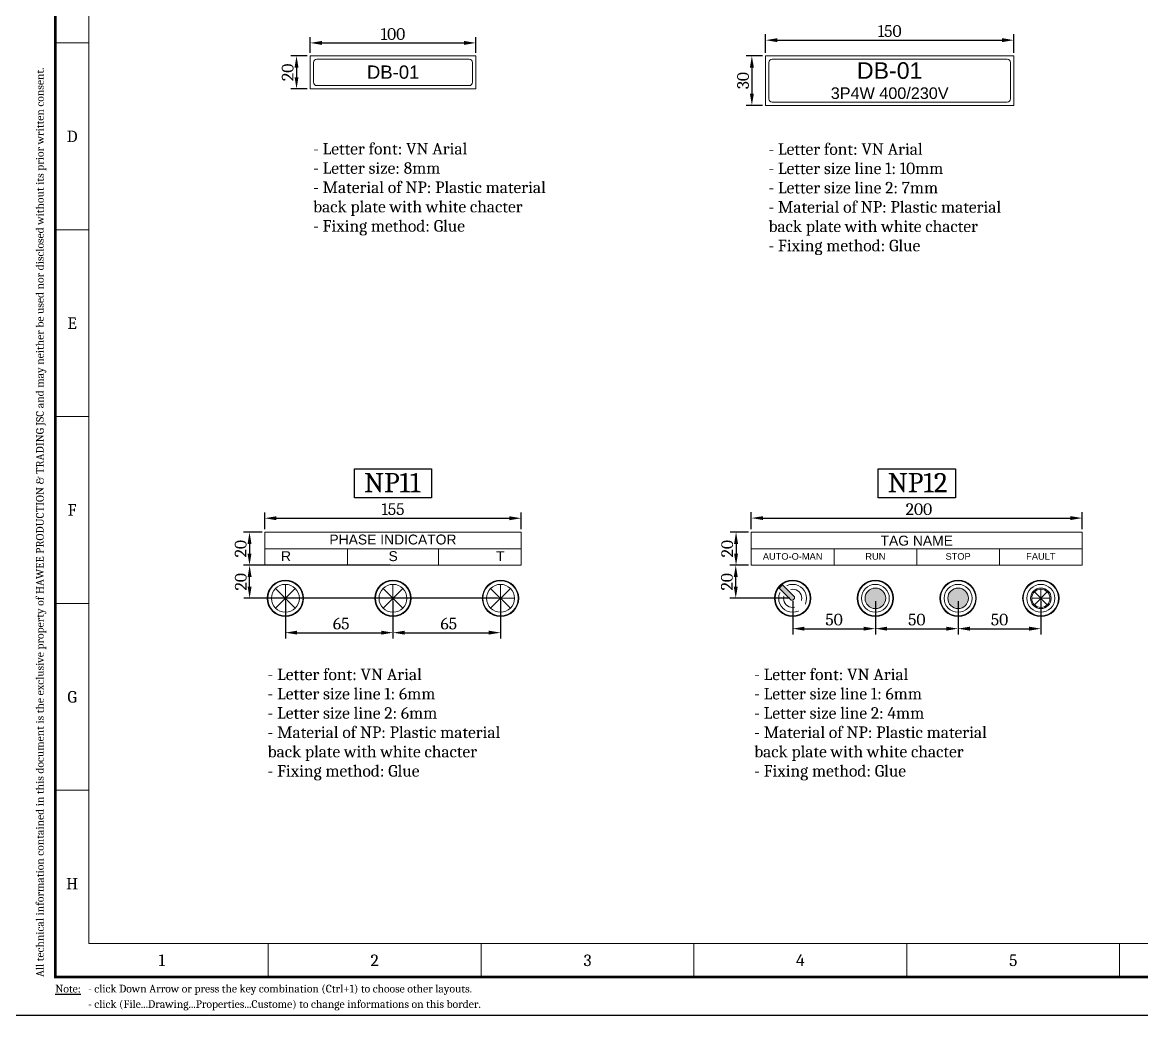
# Model space of a CAD drawing. Header units: millimetres. Extents: x -116965 to 323937, y 291661 to 566926.
# Drawn here: x -66858 to -62800, y 300387 to 303990 of the extents above; entities that cross this region are included whole.
import ezdxf
from ezdxf.enums import TextEntityAlignment as Align

# ---------------------------------------------------------------- set-up
doc = ezdxf.new("R2010")
doc.units = ezdxf.units.MM
doc.set_wipeout_variables(frame=1)
doc.header["$PDMODE"] = 35
doc.layers.get('0').update_dxf_attribs({"lineweight": 18})
doc.layers.add('hw_Punch', color=3, linetype='Continuous', lineweight=9)
doc.styles.add('hwBorder', font='Cambria.ttf')
doc.styles.add('hwTech', font='Cambria.ttf')
doc.styles.get("Standard").update_dxf_attribs({"font": 'arial.ttf'})
doc.styles.add('style1', font='', dxfattribs={"height": 8})
doc.styles.add('style2', font='', dxfattribs={"height": 10})
doc.styles.add('style3', font='', dxfattribs={"height": 7})
doc.styles.add('style6', font='', dxfattribs={"height": 6})
doc.styles.get('style1').set_extended_font_data('VnArial')
doc.styles.get('style2').set_extended_font_data('VnArial')
doc.styles.get('style3').set_extended_font_data('VnArial')
doc.styles.get('style6').set_extended_font_data('VnArial')
doc.dimstyles.new('hwTech-1.4', dxfattribs={"dimscale": 17, "dimtxt": 2.5, "dimasz": 2.5, "dimexe": 1.25, "dimexo": 0.625, "dimtad": 1, "dimtxsty": 'hwTech', "dimcen": 2.5, "dimclrd": 3, "dimclre": 3, "dimclrt": 3, "dimadec": 0, "dimazin": 0, "dimtfac": 1, "dimtmove": 0, "dimatfit": 3, "dimfxl": 1, "dimarcsym": 0})

# ---------------------------------------------------------------- blocks, each defined once
blk = doc.blocks.new('*U1980')
at = {"color": 5}
for p, q in [((10, 126.01), (14.34, 126.01)), ((10, 101.81), (14.34, 101.81)), ((10, 77.61), (14.34, 77.61)), ((10, 53.41), (14.34, 53.41)), ((10, 29.2), (14.34, 29.2)), ((37.57, 5), (37.57, 9.34)), ((65.14, 5), (65.14, 9.34)), ((92.7, 5), (92.7, 9.34)), ((120.27, 5), (120.27, 9.34)), ((147.84, 5), (147.84, 9.34))]:
    blk.add_line(p, q, dxfattribs=at)
at = {"color": 5, "const_width": 0.35}
blk.add_lwpolyline([(10, 198.62), (285.68, 198.62), (285.68, 5), (10, 5)], close=True, dxfattribs=at)
at = {"color": 5}
blk.add_lwpolyline([(14.34, 194.28), (281.34, 194.28), (281.34, 9.34), (14.34, 9.34)], close=True, dxfattribs=at)
at = {"layer": 'Defpoints', "color": 4}
blk.add_lwpolyline([(0, 203.62), (290.68, 203.62), (290.68, 0), (0, 0)], close=True, dxfattribs=at)
at = {"color": 253, "style": 'hwBorder'}
blk.add_text('All technical information contained in this document is the exclusive property of HAWEE PRODUCTION & TRADING JSC and may neither be used nor disclosed without its prior written consent. ', height=1, rotation=90, dxfattribs=at).set_placement((8, 5), align=Align.MIDDLE_LEFT)
for s, p in [('D', (12.17, 113.91)), ('E', (12.17, 89.71)), ('F', (12.17, 65.51)), ('G', (12.17, 41.3)), ('H', (12.17, 17.1)), ('1', (23.78, 7.17)), ('2', (51.35, 7.17)), ('3', (78.92, 7.17)), ('4', (106.49, 7.17)), ('5', (134.06, 7.17))]:
    blk.add_text(s, height=1.5, dxfattribs=at).set_placement(p, align=Align.MIDDLE_CENTER)
at = {"color": 6, "style": 'hwBorder', "flags": 8}
for tag, p in [("DWG'SNAME", (266.34, 59)), ("DWG'SCODE2", (266.34, 51.05))]:
    blk.add_attdef(tag, text='', height=1.5, dxfattribs=at).set_placement(p, align=Align.MIDDLE_CENTER)
at = {"color": 253, "style": 'hwBorder', "flags": 8}
for tag, p in [('REV_0', (253.34, 43.79)), ('REV_MODIFY0', (264.34, 44.1)), ('REV_DATE0', (277.34, 44.1)), ('REV_1', (253.34, 40.48)), ('REV_MODIFY1', (264.34, 40.79)), ('REV_DATE1', (277.34, 40.79)), ('REV_MODIFY2', (264.34, 37.48)), ('REV_DATE2', (277.34, 37.48)), ('REV_2', (253.34, 37.17)), ('REV_3', (253.34, 33.86)), ('REV_MODIFY3', (264.34, 34.17)), ('REV_DATE3', (277.34, 34.17)), ('REV_4', (253.34, 30.55)), ('REV_MODIFY4', (264.34, 30.86)), ('REV_DATE4', (277.34, 30.86))]:
    blk.add_attdef(tag, text='', height=1, dxfattribs=at).set_placement(p, align=Align.MIDDLE_CENTER)
at = {"color": 6, "style": 'hwBorder', "flags": 8}
for tag, p in [('TOLERANCE', (261.54, 27.22)), ('PAGE', (259.34, 15.3))]:
    blk.add_attdef(tag, text='', height=1.5, dxfattribs=at).set_placement(p, align=Align.MIDDLE_LEFT)
at = {"layer": 'Defpoints', "color": 253, "style": 'hwBorder'}
for s, p in [('%%UNote:', (10, 3.5)), ('- click Down Arrow or press the key combination (Ctrl+1) to choose other layouts.', (14.23, 3.5)), ('- click (File...Drawing...Properties...Custome) to change informations on this border.', (14.23, 1.5))]:
    blk.add_text(s, height=1, dxfattribs=at).set_placement(p, align=Align.MIDDLE_LEFT)
blk = doc.blocks.new('*D511')
at = {"color": 3, "lineweight": -2, "transparency": 16777216}
for p, q in [((-65988.9, 302140.5), (-66056.1, 302140.5)), ((-66034.8, 302098), (-66034.8, 302063)), ((-65990.2, 302020.5), (-66056.1, 302020.5))]:
    blk.add_line(p, q, dxfattribs=at)
at = {"color": 3, "lineweight": -3, "transparency": 16777216}
for points in [[(-66041.9, 302098), (-66027.7, 302098), (-66034.8, 302140.5)], [(-66041.9, 302063), (-66027.7, 302063), (-66034.8, 302020.5)]]:
    blk.add_solid(points, dxfattribs=at)
at = {"layer": 'Defpoints', "color": 0, "lineweight": -3, "transparency": 16777216}
for p in [(-65978.3, 302140.5), (-66034.8, 302020.5), (-65979.5, 302020.5)]:
    blk.add_point(p, dxfattribs=at)
at = {"color": 3, "transparency": 16777216, "insert": (-66066.9, 302080.5), "char_height": 42.5, "attachment_point": 5, "rotation": 90, "style": 'hwTech'}
blk.add_mtext('20', dxfattribs=at)
blk = doc.blocks.new('*D512')
at = {"color": 3, "lineweight": -2, "transparency": 16777216}
for p, q in [((-65979.5, 302151.1), (-65979.5, 302212.2)), ((-65937, 302191), (-65092, 302191)), ((-65049.5, 302151.1), (-65049.5, 302212.2))]:
    blk.add_line(p, q, dxfattribs=at)
at = {"color": 3, "lineweight": -3, "transparency": 16777216}
for points in [[(-65937, 302198.1), (-65937, 302183.9), (-65979.5, 302191)], [(-65092, 302198.1), (-65092, 302183.9), (-65049.5, 302191)]]:
    blk.add_solid(points, dxfattribs=at)
at = {"layer": 'Defpoints', "color": 0, "lineweight": -3, "transparency": 16777216}
for p in [(-65049.5, 302191), (-65979.5, 302140.5), (-65049.5, 302140.5)]:
    blk.add_point(p, dxfattribs=at)
at = {"color": 3, "transparency": 16777216, "insert": (-65514.5, 302223.9), "char_height": 42.5, "attachment_point": 5, "style": 'hwTech'}
blk.add_mtext('155', dxfattribs=at)
blk = doc.blocks.new('*D513')
at = {"color": 3, "lineweight": -2, "transparency": 16777216}
for p, q in [((-65904.5, 301889.9), (-65904.5, 301754.7)), ((-65514.5, 301889.9), (-65514.5, 301754.7)), ((-65862, 301775.9), (-65557, 301775.9))]:
    blk.add_line(p, q, dxfattribs=at)
at = {"color": 3, "lineweight": -3, "transparency": 16777216}
for points in [[(-65862, 301783), (-65862, 301768.9), (-65904.5, 301775.9)], [(-65557, 301783), (-65557, 301768.9), (-65514.5, 301775.9)]]:
    blk.add_solid(points, dxfattribs=at)
at = {"layer": 'Defpoints', "color": 0, "lineweight": -3, "transparency": 16777216}
for p in [(-65904.5, 301900.5), (-65514.5, 301900.5), (-65514.5, 301775.9)]:
    blk.add_point(p, dxfattribs=at)
at = {"color": 3, "transparency": 16777216, "insert": (-65702.3, 301808.8), "char_height": 42.5, "attachment_point": 5, "style": 'hwTech'}
blk.add_mtext('65', dxfattribs=at)
blk = doc.blocks.new('*D514')
at = {"color": 3, "lineweight": -2, "transparency": 16777216}
for p, q in [((-65525.2, 302020.5), (-66055.7, 302020.5)), ((-66034.4, 301943), (-66034.4, 301978)), ((-65135.2, 301900.5), (-66055.7, 301900.5))]:
    blk.add_line(p, q, dxfattribs=at)
at = {"color": 3, "lineweight": -3, "transparency": 16777216}
for points in [[(-66041.5, 301978), (-66027.3, 301978), (-66034.4, 302020.5)], [(-66041.5, 301943), (-66027.3, 301943), (-66034.4, 301900.5)]]:
    blk.add_solid(points, dxfattribs=at)
at = {"layer": 'Defpoints', "color": 0, "lineweight": -3, "transparency": 16777216}
for p in [(-66034.4, 302020.5), (-65514.5, 302020.5), (-65124.5, 301900.5)]:
    blk.add_point(p, dxfattribs=at)
at = {"color": 3, "transparency": 16777216, "insert": (-66066.5, 301960.5), "char_height": 42.5, "attachment_point": 5, "rotation": 90, "style": 'hwTech'}
blk.add_mtext('20', dxfattribs=at)
blk = doc.blocks.new('phase indicator')
for p, q in [((5, 10), (160, 10)), ((55, 10), (55, 0)), ((110, 10), (110, 0))]:
    blk.add_line(p, q)
blk.add_lwpolyline([(160, 0), (160, 20), (5, 20), (5, 0)], close=True)
at = {"style": 'style6'}
blk.add_attdef('PHASE_INDICATOR', text='', height=6, dxfattribs=at).set_placement((82.48, 12.55), align=Align.CENTER)
for tag, p in [('R', (14.83, 2.49)), ('S', (79.83, 2.49)), ('T', (144.83, 2.49))]:
    blk.add_attdef(tag, p, '', height=6, dxfattribs=at)
blk = doc.blocks.new('phase indicator 1')
at = {"color": 1, "lineweight": 5}
for p, q in [((12.5, -28.43), (12.5, -11.57)), ((4.07, -20), (20.93, -20)), ((6.54, -25.96), (18.46, -14.04)), ((18.46, -25.96), (6.54, -14.04))]:
    blk.add_line(p, q, dxfattribs=at)
at = {"color": 2, "lineweight": 5}
for p, q in [((77.5, -28.43), (77.5, -11.57)), ((69.07, -20), (85.93, -20)), ((71.54, -25.96), (83.46, -14.04)), ((83.46, -25.96), (71.54, -14.04))]:
    blk.add_line(p, q, dxfattribs=at)
at = {"color": 5, "lineweight": 5}
for p, q in [((142.5, -28.43), (142.5, -11.57)), ((134.07, -20), (150.93, -20)), ((136.54, -25.96), (148.46, -14.04)), ((148.46, -25.96), (136.54, -14.04))]:
    blk.add_line(p, q, dxfattribs=at)
at = {"color": 0, "lineweight": 5}
for centre, radius in [((12.5, -20), 11), ((12.5, -20), 10.63), ((77.5, -20), 11), ((77.5, -20), 10.63), ((142.5, -20), 11), ((142.5, -20), 10.63)]:
    blk.add_circle(centre, radius, dxfattribs=at)
at = {"layer": 'hw_Punch', "lineweight": 5}
for centre in [(12.5, -20), (77.5, -20), (142.5, -20)]:
    blk.add_circle(centre, 8.43, dxfattribs=at)
blk.add_blockref('phase indicator', (-5, 0)).add_auto_attribs({'T': 'T', 'R': 'R', 'S': 'S', 'PHASE_INDICATOR': 'PHASE INDICATOR'})
blk = doc.blocks.new('*D515')
at = {"color": 3, "lineweight": -2, "transparency": 16777216}
for p, q in [((-65825.2, 303868.4), (-65885.5, 303868.4)), ((-65864.3, 303825.9), (-65864.3, 303790.9)), ((-65825.2, 303748.4), (-65885.5, 303748.4))]:
    blk.add_line(p, q, dxfattribs=at)
at = {"color": 3, "lineweight": -3, "transparency": 16777216}
for points in [[(-65871.3, 303825.9), (-65857.2, 303825.9), (-65864.3, 303868.4)], [(-65871.3, 303790.9), (-65857.2, 303790.9), (-65864.3, 303748.4)]]:
    blk.add_solid(points, dxfattribs=at)
at = {"layer": 'Defpoints', "color": 0, "lineweight": -3, "transparency": 16777216}
for p in [(-65814.5, 303868.4), (-65864.3, 303748.4), (-65814.5, 303748.4)]:
    blk.add_point(p, dxfattribs=at)
at = {"color": 3, "transparency": 16777216, "insert": (-65896.4, 303808.4), "char_height": 42.5, "attachment_point": 5, "rotation": 90, "style": 'hwTech'}
blk.add_mtext('20', dxfattribs=at)
blk = doc.blocks.new('*D516')
at = {"color": 3, "lineweight": -2, "transparency": 16777216}
for p, q in [((-65814.5, 303879), (-65814.5, 303936.5)), ((-65214.5, 303879), (-65214.5, 303936.5)), ((-65772, 303915.2), (-65257, 303915.2))]:
    blk.add_line(p, q, dxfattribs=at)
at = {"color": 3, "lineweight": -3, "transparency": 16777216}
for points in [[(-65772, 303922.3), (-65772, 303908.1), (-65814.5, 303915.2)], [(-65257, 303922.3), (-65257, 303908.1), (-65214.5, 303915.2)]]:
    blk.add_solid(points, dxfattribs=at)
at = {"layer": 'Defpoints', "color": 0, "lineweight": -3, "transparency": 16777216}
for p in [(-65214.5, 303915.2), (-65814.5, 303868.4), (-65214.5, 303868.4)]:
    blk.add_point(p, dxfattribs=at)
at = {"color": 3, "transparency": 16777216, "insert": (-65514.5, 303947.3), "char_height": 42.5, "attachment_point": 5, "style": 'hwTech'}
blk.add_mtext('100', dxfattribs=at)
blk = doc.blocks.new('*D517')
at = {"color": 3, "lineweight": -2, "transparency": 16777216}
for p, q in [((-64173.9, 303868.4), (-64234.2, 303868.4)), ((-64213, 303825.9), (-64213, 303730.9)), ((-64173.9, 303688.4), (-64234.2, 303688.4))]:
    blk.add_line(p, q, dxfattribs=at)
at = {"color": 3, "lineweight": -3, "transparency": 16777216}
for points in [[(-64220.1, 303825.9), (-64205.9, 303825.9), (-64213, 303868.4)], [(-64220.1, 303730.9), (-64205.9, 303730.9), (-64213, 303688.4)]]:
    blk.add_solid(points, dxfattribs=at)
at = {"layer": 'Defpoints', "color": 0, "lineweight": -3, "transparency": 16777216}
for p in [(-64163.3, 303868.4), (-64213, 303688.4), (-64163.3, 303688.4)]:
    blk.add_point(p, dxfattribs=at)
at = {"color": 3, "transparency": 16777216, "insert": (-64245.1, 303778.4), "char_height": 42.5, "attachment_point": 5, "rotation": 90, "style": 'hwTech'}
blk.add_mtext('30', dxfattribs=at)
blk = doc.blocks.new('*D518')
at = {"color": 3, "lineweight": -2, "transparency": 16777216}
for p, q in [((-64163.3, 303879), (-64163.3, 303946.5)), ((-64120.8, 303925.2), (-63305.8, 303925.2)), ((-63263.3, 303879), (-63263.3, 303946.5))]:
    blk.add_line(p, q, dxfattribs=at)
at = {"color": 3, "lineweight": -3, "transparency": 16777216}
for points in [[(-64120.8, 303932.3), (-64120.8, 303918.2), (-64163.3, 303925.2)], [(-63305.8, 303932.3), (-63305.8, 303918.2), (-63263.3, 303925.2)]]:
    blk.add_solid(points, dxfattribs=at)
at = {"layer": 'Defpoints', "color": 0, "lineweight": -3, "transparency": 16777216}
for p in [(-63263.3, 303925.2), (-64163.3, 303868.4), (-63263.3, 303868.4)]:
    blk.add_point(p, dxfattribs=at)
at = {"color": 3, "transparency": 16777216, "insert": (-63713.3, 303958.1), "char_height": 42.5, "attachment_point": 5, "style": 'hwTech'}
blk.add_mtext('150', dxfattribs=at)
blk = doc.blocks.new('TÊN TỦ SIZE 01')
for p, q in [((2, 16), (2, 4)), ((96, 18), (4, 18)), ((98, 4), (98, 16)), ((4, 2), (96, 2))]:
    blk.add_line(p, q)
blk.add_lwpolyline([(100, 0), (100, 20), (0, 20), (0, 0)], close=True)
for centre, start, end in [((4, 16), 90, 180), ((96, 16), 0, 90), ((4, 4), 180, 270), ((96, 4), 270, 0)]:
    blk.add_arc(centre, 2, start, end)
at = {"style": 'style1'}
blk.add_attdef('DB-01', text='', height=8, dxfattribs=at).set_placement((50.11, 6.16), align=Align.CENTER)
blk = doc.blocks.new('TÊN TỦ SIZE 02')
for p, q in [((146, 28), (4, 28)), ((2, 26), (2, 4)), ((148, 4), (148, 26)), ((4, 2), (146, 2))]:
    blk.add_line(p, q)
blk.add_lwpolyline([(150, 0), (150, 30), (0, 30), (0, 0)], close=True)
for centre, start, end in [((4, 26), 90, 180), ((146, 26), 0, 90), ((4, 4), 180, 270), ((146, 4), 270, 0)]:
    blk.add_arc(centre, 2, start, end)
for tag, height, style, p in [('DB-01', 10, 'style2', (75, 16.1)), ('3P4W400/230V', 7, 'style3', (75, 3.92))]:
    blk.add_attdef(tag, text='', height=height, dxfattribs=dict(style=style)).set_placement(p, align=Align.CENTER)
blk = doc.blocks.new('*U89')
for points in [[(200, 10), (200, 20), (0, 20), (0, 10)], [(50, 0), (50, 10), (0, 10), (0, 0)], [(100, 0), (100, 10), (50, 10), (50, 0)], [(150, 0), (150, 10), (100, 10), (100, 0)], [(200, 0), (200, 10), (150, 10), (150, 0)]]:
    blk.add_lwpolyline(points, close=True)
for tag, height, p in [('C4', 6, (100, 11.87)), ('OP1', 4, (25, 3.34)), ('OP2', 4, (75, 3.34)), ('OP3', 4, (125, 3.34)), ('OP4', 4, (175, 3.34))]:
    blk.add_attdef(tag, text='', height=height).set_placement(p, align=Align.CENTER)
blk = doc.blocks.new('CHUYỂN MẠCH')
for radius in [11, 10.63, 5.5]:
    blk.add_circle((0, 0), radius)
at = {"layer": 'hw_Punch'}
blk.add_circle((0, 0), 8.43, dxfattribs=at)
at = {"color": 1}
blk.add_wipeout([(-4.41, 8.3), (-4.43, 8.32), (-4.48, 8.37), (-4.54, 8.41), (-4.6, 8.45), (-4.66, 8.48), (-4.72, 8.51), (-4.78, 8.54), (-4.85, 8.57), (-4.91, 8.58), (-4.98, 8.6), (-5.05, 8.61), (-5.12, 8.62), (-5.19, 8.62), (-5.25, 8.62), (-5.32, 8.61), (-5.39, 8.6), (-5.46, 8.58), (-5.53, 8.57), (-5.59, 8.54), (-5.65, 8.51), (-5.72, 8.48), (-5.78, 8.45), (-5.83, 8.41), (-5.89, 8.37), (-5.94, 8.32), (-5.99, 8.27), (-8.3, 5.96), (-8.32, 5.94), (-8.37, 5.89), (-8.41, 5.83), (-8.45, 5.78), (-8.48, 5.72), (-8.51, 5.65), (-8.54, 5.59), (-8.57, 5.53), (-8.58, 5.46), (-8.6, 5.39), (-8.61, 5.32), (-8.62, 5.25), (-8.62, 5.19), (-8.62, 5.12), (-8.61, 5.05), (-8.6, 4.98), (-8.58, 4.91), (-8.57, 4.85), (-8.54, 4.78), (-8.51, 4.72), (-8.48, 4.66), (-8.45, 4.6), (-8.41, 4.54), (-8.37, 4.48), (-8.32, 4.43), (-8.27, 4.38), (4.38, -8.27), (4.43, -8.32), (4.48, -8.37), (4.54, -8.41), (4.6, -8.45), (4.66, -8.48), (4.72, -8.51), (4.78, -8.54), (4.85, -8.57), (4.91, -8.58), (4.98, -8.6), (5.05, -8.61), (5.12, -8.62), (5.19, -8.62), (5.25, -8.62), (5.32, -8.61), (5.39, -8.6), (5.46, -8.58), (5.53, -8.57), (5.59, -8.54), (5.65, -8.51), (5.72, -8.48), (5.78, -8.45), (5.83, -8.41), (5.89, -8.37), (5.94, -8.32), (5.99, -8.27), (8.3, -5.96), (8.32, -5.94), (8.37, -5.89), (8.41, -5.83), (8.45, -5.78), (8.48, -5.72), (8.51, -5.65), (8.54, -5.59), (8.57, -5.53), (8.58, -5.46), (8.6, -5.39), (8.61, -5.32), (8.62, -5.25), (8.62, -5.19), (8.62, -5.12), (8.61, -5.05), (8.6, -4.98), (8.58, -4.91), (8.57, -4.85), (8.54, -4.78), (8.51, -4.72), (8.48, -4.66), (8.45, -4.6), (8.41, -4.54), (8.37, -4.48), (8.32, -4.43), (8.27, -4.38)], dxfattribs=at)
h = blk.add_hatch(color=1)
h.paths.add_polyline_path([(-0.92, -1.02, 0.414214), (0.01, -1.02), (1.02, -0.01, 0.414214), (1.02, 0.92), (-4.91, 6.86, 0.082071), (-6.86, 4.91)])
h.paths.add_polyline_path([(-4.91, 6.86), (-6.16, 8.1), (-8.1, 6.16), (-6.86, 4.91, -0.082071)])
blk.add_lwpolyline([(0.01, -1.02), (1.02, -0.01, 0.414214), (1.02, 0.92), (-6.16, 8.1), (-8.1, 6.16), (-0.92, -1.02, 0.414214)], format="xyb", close=True, dxfattribs=at)
blk = doc.blocks.new('*U86')
blk.add_blockref('CHUYỂN MẠCH', (0, 0))
blk = doc.blocks.new('GREEN BUTTON')
blk.add_hatch(color=3).paths.add_polyline_path([(-6.23, 0, 1), (6.23, 0, 1)])
for radius in [11, 10.63]:
    blk.add_circle((0, 0), radius)
at = {"color": 3}
blk.add_circle((0, 0), 6.23, dxfattribs=at)
at = {"layer": 'hw_Punch'}
blk.add_circle((0, 0), 8.43, dxfattribs=at)
blk = doc.blocks.new('*U81')
blk.add_blockref('GREEN BUTTON', (0, 0))
blk = doc.blocks.new('RED BUTTON')
blk.add_hatch(color=1).paths.add_polyline_path([(-6.23, 0, 1), (6.23, 0, 1)])
for radius in [11, 10.63]:
    blk.add_circle((0, 0), radius)
at = {"color": 1}
blk.add_circle((0, 0), 6.23, dxfattribs=at)
at = {"layer": 'hw_Punch'}
blk.add_circle((0, 0), 8.43, dxfattribs=at)
blk = doc.blocks.new('*U80')
blk.add_blockref('RED BUTTON', (0, 0))
blk = doc.blocks.new('YELLOW LIGHT')
at = {"color": 2}
for p, q in [((-5.5, 0), (5.5, 0)), ((3.89, 3.89), (-3.89, -3.89)), ((-3.89, 3.89), (3.89, -3.89)), ((0, -5.5), (0, 5.5))]:
    blk.add_line(p, q, dxfattribs=at)
for radius in [11, 10.63]:
    blk.add_circle((0, 0), radius)
for radius in [6.23, 5.5]:
    blk.add_circle((0, 0), radius, dxfattribs=at)
at = {"layer": 'hw_Punch'}
blk.add_circle((0, 0), 8.43, dxfattribs=at)
blk = doc.blocks.new('*U88')
blk.add_blockref('YELLOW LIGHT', (0, 0))
blk = doc.blocks.new('*D525')
at = {"color": 3, "lineweight": -2, "transparency": 16777216}
for p, q in [((-64225.8, 302140.5), (-64291.7, 302140.5)), ((-64270.4, 302098), (-64270.4, 302063)), ((-64225.8, 302020.5), (-64291.7, 302020.5))]:
    blk.add_line(p, q, dxfattribs=at)
at = {"color": 3, "lineweight": -3, "transparency": 16777216}
for points in [[(-64277.5, 302098), (-64263.3, 302098), (-64270.4, 302140.5)], [(-64277.5, 302063), (-64263.3, 302063), (-64270.4, 302020.5)]]:
    blk.add_solid(points, dxfattribs=at)
at = {"layer": 'Defpoints', "color": 0, "lineweight": -3, "transparency": 16777216}
for p in [(-64215.1, 302140.5), (-64270.4, 302020.5), (-64215.1, 302020.5)]:
    blk.add_point(p, dxfattribs=at)
at = {"color": 3, "transparency": 16777216, "insert": (-64302.5, 302080.5), "char_height": 42.5, "attachment_point": 5, "rotation": 90, "style": 'hwTech'}
blk.add_mtext('20', dxfattribs=at)
blk = doc.blocks.new('*D526')
at = {"color": 3, "lineweight": -2, "transparency": 16777216}
for p, q in [((-64225.8, 302020.5), (-64292.7, 302020.5)), ((-64271.5, 301943), (-64271.5, 301978)), ((-64075.8, 301900.5), (-64292.7, 301900.5))]:
    blk.add_line(p, q, dxfattribs=at)
at = {"color": 3, "lineweight": -3, "transparency": 16777216}
for points in [[(-64278.6, 301978), (-64264.4, 301978), (-64271.5, 302020.5)], [(-64278.6, 301943), (-64264.4, 301943), (-64271.5, 301900.5)]]:
    blk.add_solid(points, dxfattribs=at)
at = {"layer": 'Defpoints', "color": 0, "lineweight": -3, "transparency": 16777216}
for p in [(-64271.5, 302020.5), (-64215.1, 302020.5), (-64065.1, 301900.5)]:
    blk.add_point(p, dxfattribs=at)
at = {"color": 3, "transparency": 16777216, "insert": (-64303.6, 301960.5), "char_height": 42.5, "attachment_point": 5, "rotation": 90, "style": 'hwTech'}
blk.add_mtext('20', dxfattribs=at)
blk = doc.blocks.new('*D527')
at = {"color": 3, "lineweight": -2, "transparency": 16777216}
for p, q in [((-64215.1, 302151.1), (-64215.1, 302212.8)), ((-64172.6, 302191.6), (-63057.6, 302191.6)), ((-63015.1, 302151.1), (-63015.1, 302212.8))]:
    blk.add_line(p, q, dxfattribs=at)
at = {"color": 3, "lineweight": -3, "transparency": 16777216}
for points in [[(-64172.6, 302198.6), (-64172.6, 302184.5), (-64215.1, 302191.6)], [(-63057.6, 302198.6), (-63057.6, 302184.5), (-63015.1, 302191.6)]]:
    blk.add_solid(points, dxfattribs=at)
at = {"layer": 'Defpoints', "color": 0, "lineweight": -3, "transparency": 16777216}
for p in [(-63015.1, 302191.6), (-64215.1, 302140.5), (-63015.1, 302140.5)]:
    blk.add_point(p, dxfattribs=at)
at = {"color": 3, "transparency": 16777216, "insert": (-63607.3, 302223.7), "char_height": 42.5, "attachment_point": 5, "style": 'hwTech'}
blk.add_mtext('200', dxfattribs=at)
blk = doc.blocks.new('*D528')
at = {"color": 3, "lineweight": -2, "transparency": 16777216}
for p, q in [((-64065.1, 301889.9), (-64065.1, 301769.2)), ((-63765.1, 301889.9), (-63765.1, 301769.2)), ((-64022.6, 301790.4), (-63807.6, 301790.4))]:
    blk.add_line(p, q, dxfattribs=at)
at = {"color": 3, "lineweight": -3, "transparency": 16777216}
for points in [[(-64022.6, 301797.5), (-64022.6, 301783.3), (-64065.1, 301790.4)], [(-63807.6, 301797.5), (-63807.6, 301783.3), (-63765.1, 301790.4)]]:
    blk.add_solid(points, dxfattribs=at)
at = {"layer": 'Defpoints', "color": 0, "lineweight": -3, "transparency": 16777216}
for p in [(-64065.1, 301900.5), (-63765.1, 301900.5), (-63765.1, 301790.4)]:
    blk.add_point(p, dxfattribs=at)
at = {"color": 3, "transparency": 16777216, "insert": (-63915.1, 301823.3), "char_height": 42.5, "attachment_point": 5, "style": 'hwTech'}
blk.add_mtext('50', dxfattribs=at)
blk = doc.blocks.new('*D529')
at = {"color": 3, "lineweight": -2, "transparency": 16777216}
for p, q in [((-63765.1, 301889.9), (-63765.1, 301769.2)), ((-63465.1, 301889.9), (-63465.1, 301769.2)), ((-63722.6, 301790.4), (-63507.6, 301790.4))]:
    blk.add_line(p, q, dxfattribs=at)
at = {"color": 3, "lineweight": -3, "transparency": 16777216}
for points in [[(-63722.6, 301797.5), (-63722.6, 301783.3), (-63765.1, 301790.4)], [(-63507.6, 301797.5), (-63507.6, 301783.3), (-63465.1, 301790.4)]]:
    blk.add_solid(points, dxfattribs=at)
at = {"layer": 'Defpoints', "color": 0, "lineweight": -3, "transparency": 16777216}
for p in [(-63765.1, 301900.5), (-63465.1, 301900.5), (-63465.1, 301790.4)]:
    blk.add_point(p, dxfattribs=at)
at = {"color": 3, "transparency": 16777216, "insert": (-63615.1, 301823.3), "char_height": 42.5, "attachment_point": 5, "style": 'hwTech'}
blk.add_mtext('50', dxfattribs=at)
blk = doc.blocks.new('*D530')
at = {"color": 3, "lineweight": -2, "transparency": 16777216}
for p, q in [((-63465.1, 301889.9), (-63465.1, 301769.2)), ((-63165.1, 301889.9), (-63165.1, 301769.2)), ((-63422.6, 301790.4), (-63207.6, 301790.4))]:
    blk.add_line(p, q, dxfattribs=at)
at = {"color": 3, "lineweight": -3, "transparency": 16777216}
for points in [[(-63422.6, 301797.5), (-63422.6, 301783.3), (-63465.1, 301790.4)], [(-63207.6, 301797.5), (-63207.6, 301783.3), (-63165.1, 301790.4)]]:
    blk.add_solid(points, dxfattribs=at)
at = {"layer": 'Defpoints', "color": 0, "lineweight": -3, "transparency": 16777216}
for p in [(-63465.1, 301900.5), (-63165.1, 301900.5), (-63165.1, 301790.4)]:
    blk.add_point(p, dxfattribs=at)
at = {"color": 3, "transparency": 16777216, "insert": (-63315.1, 301823.3), "char_height": 42.5, "attachment_point": 5, "style": 'hwTech'}
blk.add_mtext('50', dxfattribs=at)
blk = doc.blocks.new('*D531')
at = {"color": 3, "lineweight": -2, "transparency": 16777216}
for p, q in [((-65514.5, 301889.9), (-65514.5, 301754.7)), ((-65124.5, 301889.9), (-65124.5, 301754.7)), ((-65472, 301775.9), (-65167, 301775.9))]:
    blk.add_line(p, q, dxfattribs=at)
at = {"color": 3, "lineweight": -3, "transparency": 16777216}
for points in [[(-65472, 301783), (-65472, 301768.9), (-65514.5, 301775.9)], [(-65167, 301783), (-65167, 301768.9), (-65124.5, 301775.9)]]:
    blk.add_solid(points, dxfattribs=at)
at = {"layer": 'Defpoints', "color": 0, "lineweight": -3, "transparency": 16777216}
for p in [(-65514.5, 301900.5), (-65124.5, 301900.5), (-65124.5, 301775.9)]:
    blk.add_point(p, dxfattribs=at)
at = {"color": 3, "transparency": 16777216, "insert": (-65312.3, 301808.8), "char_height": 42.5, "attachment_point": 5, "style": 'hwTech'}
blk.add_mtext('65', dxfattribs=at)

msp = doc.modelspace()

# ---------------------------------------------------------------- linework, layer by layer
at = {"lineweight": -3, "ltscale": 5}
for p, q in [((-65654.539458, 302265.493848), (-65654.539458, 302370.493848)), ((-65654.539458, 302370.493848), (-65374.539458, 302370.493848)), ((-65374.539458, 302370.493848), (-65374.539458, 302265.493848)), ((-63755.143445, 302265.493848), (-63755.143445, 302370.493848)), ((-63755.143445, 302370.493848), (-63475.143445, 302370.493848)), ((-63475.143445, 302370.493848), (-63475.143445, 302265.493848)), ((-65374.539458, 302265.493848), (-65654.539458, 302265.493848)), ((-63475.143445, 302265.493848), (-63755.143445, 302265.493848))]:
    msp.add_line(p, q, dxfattribs=at)

# ---------------------------------------------------------------- block references
at = {"ltscale": 5, "xscale": 28, "yscale": 28, "zscale": 28}
msp.add_blockref('*U1980', (-67018.972165, 300386.757971), dxfattribs=at)
at = {"xscale": 6, "yscale": 6, "zscale": 6}
for name, p, values in [('TÊN TỦ SIZE 01', (-65814.539458, 303748.358678), {'DB-01': 'DB-01'}), ('TÊN TỦ SIZE 02', (-64163.275656, 303688.358678), {'3P4W400/230V': '3P4W 400/230V', 'DB-01': 'DB-01'}), ('*U89', (-64215.143445, 302020.493848), {'C4': 'TAG NAME', 'OP4': 'FAULT', 'OP3': 'STOP', 'OP2': 'RUN', 'OP1': 'AUTO-O-MAN'})]:
    msp.add_blockref(name, p, dxfattribs=at).add_auto_attribs(values)
for name, p in [('phase indicator 1', (-65979.539458, 302020.493848)), ('*U81', (-63765.143445, 301900.493848)), ('*U80', (-63465.143445, 301900.493848)), ('*U88', (-63165.143445, 301900.493848))]:
    msp.add_blockref(name, p, dxfattribs=at)

# ---------------------------------------------------------------- texts
at = {"ltscale": 5, "char_height": 42, "attachment_point": 1, "style": 'hwTech'}
for s, insert, width in [('- Letter font: VN Arial\\P- Letter size: 8mm\\P- Material of NP: Plastic material \\Pback plate with white chacter\\P- Fixing method: Glue ', (-65804.307712, 303552.516497), 1159.08517823), ('- Letter font: VN Arial\\P- Letter size line 1: 10mm\\P- Letter size line 2: 7mm\\P- Material of NP: Plastic material \\Pback plate with white chacter\\P- Fixing method: Glue', (-64153.043909, 303551.2749), 1220.40703589), ('- Letter font: VN Arial\\P- Letter size line 1: 6mm\\P- Letter size line 2: 6mm\\P- Material of NP: Plastic material \\Pback plate with white chacter\\P- Fixing method: Glue', (-65969.307712, 301645.74753), 1138.96199184), ('- Letter font: VN Arial\\P- Letter size line 1: 6mm\\P- Letter size line 2: 4mm\\P- Material of NP: Plastic material \\Pback plate with white chacter\\P- Fixing method: Glue', (-64204.911698, 301645.74753), 1000.19301586)]:
    msp.add_mtext(s, dxfattribs=dict(at, insert=insert, width=width))
at = {"ltscale": 5, "char_height": 70, "attachment_point": 1, "style": 'hwTech'}
for s, insert in [('NP11', (-65619.562482, 302355.08539)), ('NP12', (-63720.166469, 302355.08539))]:
    msp.add_mtext(s, dxfattribs=dict(at, insert=insert))

# ---------------------------------------------------------------- dimensions: what is measured, and where the dimension line sits
for base, p1, p2, text, picture, middle in [((-65214.539458, 303915.214482), (-65814.539458, 303868.358678), (-65214.539458, 303868.358678), '100', '*D516', (-65514.539458, 303915.214482)), ((-63263.275656, 303925.246076), (-64163.275656, 303868.358678), (-63263.275656, 303868.358678), '150', '*D518', (-63713.275656, 303925.246076)), ((-63015.143445, 302191.552505), (-64215.143445, 302140.493848), (-63015.143445, 302140.493848), '200', '*D527', (-63607.343966, 302191.552505)), ((-65514.539458, 301775.942436), (-65904.539458, 301900.493848), (-65514.539458, 301900.493848), '65', '*D513', (-65702.299755, 301775.942436)), ((-65124.539458, 301775.942436), (-65514.539458, 301900.493848), (-65124.539458, 301900.493848), '65', '*D531', (-65312.299755, 301775.942436))]:
    dim = msp.add_linear_dim(base=base, p1=p1, p2=p2, text=text, dimstyle='hwTech-1.4')
    dim.commit()
    dim.dimension.update_dxf_attribs({"geometry": picture, "text_midpoint": middle, "dimtype": 160})
for base, p1, p2, text, picture, middle in [((-65864.256615, 303748.358678), (-65814.539458, 303868.358678), (-65814.539458, 303748.358678), '20', '*D515', (-65896.377814, 303808.358678)), ((-64212.992813, 303688.358678), (-64163.275656, 303868.358678), (-64163.275656, 303688.358678), '30', '*D517', (-64245.114011, 303778.358678)), ((-66034.802466, 302020.493848), (-65978.302821, 302140.493848), (-65979.539458, 302020.493848), '20', '*D511', (-66066.923665, 302080.493848)), ((-64270.406452, 302020.493848), (-64215.143445, 302140.493848), (-64215.143445, 302020.493848), '20', '*D525', (-64302.527651, 302080.493848)), ((-66034.416282, 302020.493848), (-65124.539458, 301900.493848), (-65514.539458, 302020.493848), '20', '*D514', (-66066.537481, 301960.493848))]:
    dim = msp.add_linear_dim(base=base, p1=p1, p2=p2, angle=90, text=text, dimstyle='hwTech-1.4')
    dim.commit()
    dim.dimension.update_dxf_attribs({"geometry": picture, "text_midpoint": middle})
for base, p1, p2, text, picture, middle in [((-65049.539458, 302190.975117), (-65979.539458, 302140.493848), (-65049.539458, 302140.493848), '155', '*D512', (-65514.539458, 302223.865686)), ((-63465.143445, 301790.416325), (-63765.143445, 301900.493848), (-63465.143445, 301900.493848), '50', '*D529', (-63615.143445, 301823.306893)), ((-63165.143445, 301790.416325), (-63465.143445, 301900.493848), (-63165.143445, 301900.493848), '50', '*D530', (-63315.143445, 301823.306893))]:
    dim = msp.add_linear_dim(base=base, p1=p1, p2=p2, text=text, dimstyle='hwTech-1.4')
    dim.commit()
    dim.dimension.update_dxf_attribs({"geometry": picture, "text_midpoint": middle})

# ---------------------------------------------------------------- next in the draw order: block references
at = {"xscale": 6, "yscale": 6, "zscale": 6}
msp.add_blockref('*U86', (-64065.143445, 301900.493848), dxfattribs=at)

# ---------------------------------------------------------------- next in the draw order: dimensions: what is measured, and where the dimension line sits
dim = msp.add_linear_dim(base=(-64271.486452, 302020.493848), p1=(-64065.143445, 301900.493848), p2=(-64215.143445, 302020.493848), angle=90, text='20', dimstyle='hwTech-1.4')
dim.commit()
dim.dimension.update_dxf_attribs({"geometry": '*D526', "text_midpoint": (-64303.607651, 301960.493848)})
dim = msp.add_linear_dim(base=(-63765.143445, 301790.416325), p1=(-64065.143445, 301900.493848), p2=(-63765.143445, 301900.493848), text='50', dimstyle='hwTech-1.4')
dim.commit()
dim.dimension.update_dxf_attribs({"geometry": '*D528', "text_midpoint": (-63915.143445, 301823.306893)})

doc.saveas('drawing.dxf')
